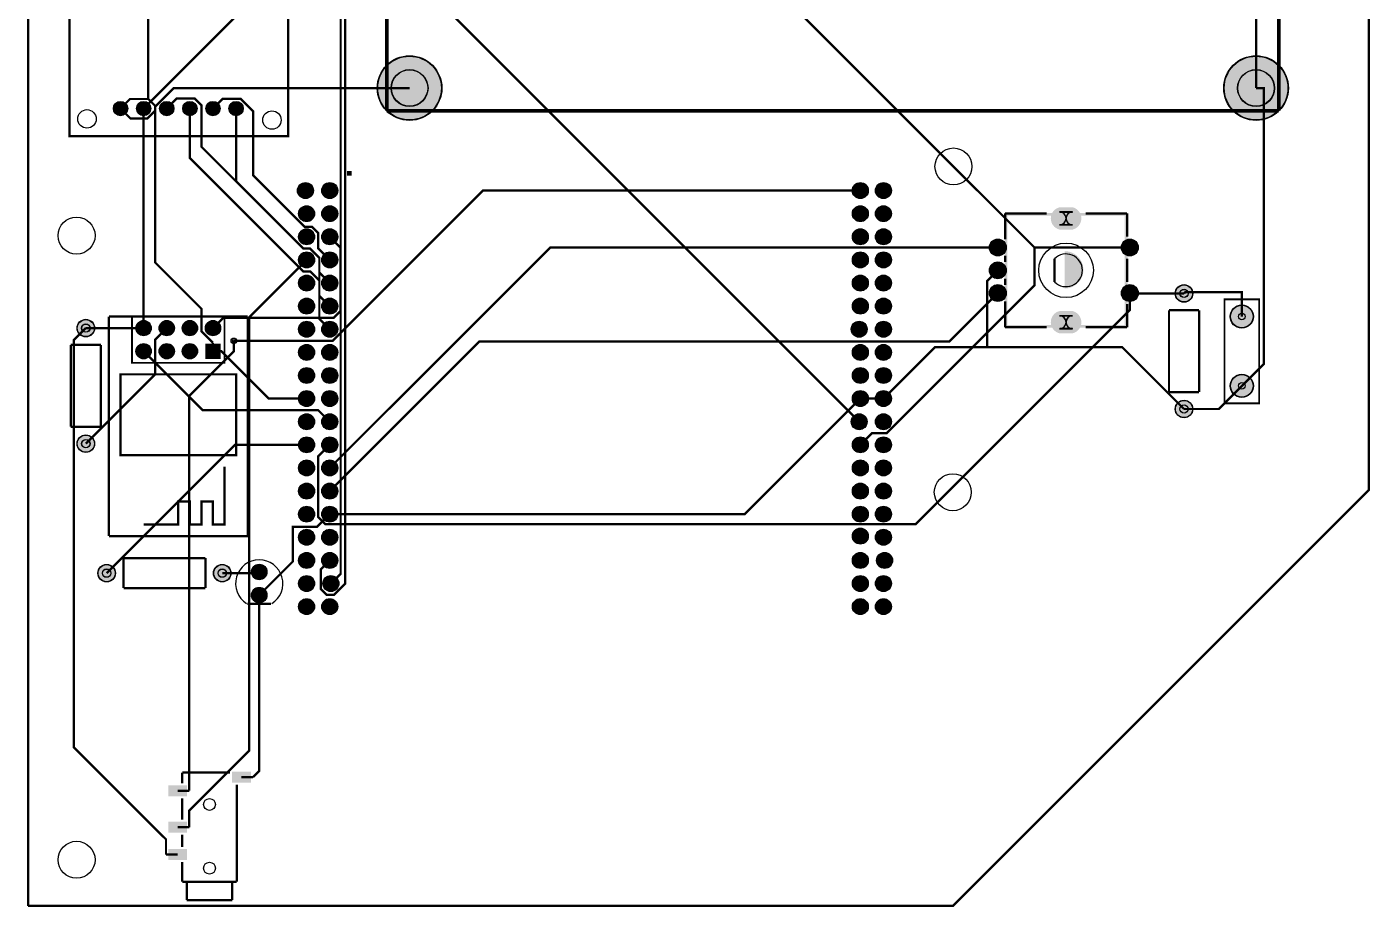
# Model space of a CAD drawing. Extents: x 395 to 6205, y -2905 to 3105.
# Drawn here: x 395 to 6205, y -2905 to 903 of the extents above; entities that cross this region are included whole.
import ezdxf

# ---------------------------------------------------------------- set-up
doc = ezdxf.new("R2010")
doc.units = 9
for name, color, linetype, true_color in [('BoardOutLine', 7, 'Continuous', 0xff00ff), ('BottomLayer', 7, 'Continuous', 0x0000ff), ('BottomSolderMaskLayer', 7, 'Continuous', 0xaa00ff), ('Document', 7, 'Continuous', 0xffffff), ('Hole', 7, 'Continuous', 0x222222), ('Multi-Layer', 7, 'Continuous', 0xc0c0c0), ('TopLayer', 7, 'Continuous', 0xff0000), ('TopPasteMaskLayer', 7, 'Continuous', 0x808080), ('TopSilkLayer', 7, 'Continuous', 0xffcc00), ('TopSolderMaskLayer', 7, 'Continuous', 0x800080)]:
    doc.layers.add(name, color=color, linetype=linetype, true_color=true_color)

msp = doc.modelspace()

# ---------------------------------------------------------------- hatches: boundary and pattern name
at = {"layer": 'BottomSolderMaskLayer'}
for points in [[(1910.4, 638.4, 1), (2190, 638.4, 1)], [(5571.8, 638.4, 1), (5851.4, 638.4, 1)], [(769, 550, 1), (831, 550, 1)], [(869, 550, 1), (931, 550, 1)], [(969, 550, 1), (1031, 550, 1)], [(1069, 550, 1), (1131, 550, 1)], [(1169, 550, 1), (1231, 550, 1)], [(1269, 550, 1), (1331, 550, 1)], [(1565.5, 195, 1), (1634.5, 195, 1)], [(1670.5, 195, 1), (1739.5, 195, 1)], [(3965.5, 195, 1), (4034.5, 195, 1)], [(4065.5, 195, 1), (4134.5, 195, 1)], [(1570.5, 95, 1), (1639.5, 95, 1)], [(1670.5, 95, 1), (1739.5, 95, 1)], [(3965.5, 95, 1), (4034.5, 95, 1)], [(4065.5, 95, 1), (4134.5, 95, 1)], [(4918, 122.7, -0.785398), (4918, 26.2), (4861.7, 26.2, -0.785398), (4861.7, 122.7)], [(1570.5, -5, 1), (1639.5, -5, 1)], [(1670.5, -5, 1), (1739.5, -5, 1)], [(3965.5, -5, 1), (4034.5, -5, 1)], [(4065.5, -5, 1), (4134.5, -5, 1)], [(4558.1, -51.6, 1), (4631, -51.6, 1)], [(5129, -51.6, 1), (5201.9, -51.6, 1)], [(1570.5, -105, 1), (1639.5, -105, 1)], [(1670.5, -105, 1), (1739.5, -105, 1)], [(3965.5, -105, 1), (4034.5, -105, 1)], [(4065.5, -105, 1), (4134.5, -105, 1)], [(4558.1, -150, 1), (4631, -150, 1)], [(1570.5, -205, 1), (1639.5, -205, 1)], [(1670.5, -205, 1), (1739.5, -205, 1)], [(3965.5, -205, 1), (4034.5, -205, 1)], [(4065.5, -205, 1), (4134.5, -205, 1)], [(4558.1, -248.4, 1), (4631, -248.4, 1)], [(5129, -248.4, 1), (5201.9, -248.4, 1)], [(5362, -250, 1), (5438, -250, 1)], [(1570.5, -305, 1), (1639.5, -305, 1)], [(1670.5, -305, 1), (1739.5, -305, 1)], [(3965.5, -305, 1), (4034.5, -305, 1)], [(4065.5, -305, 1), (4134.5, -305, 1)], [(4918, -326.2, -0.785398), (4918, -422.7), (4861.7, -422.7, -0.785398), (4861.7, -326.2)], [(5600, -350, 1), (5700, -350, 1)], [(612, -400, 1), (688, -400, 1)], [(867, -400, 1), (933, -400, 1)], [(967, -400, 1), (1033, -400, 1)], [(1067, -400, 1), (1133, -400, 1)], [(1167, -400, 1), (1233, -400, 1)], [(1570.5, -405, 1), (1639.5, -405, 1)], [(1670.5, -405, 1), (1739.5, -405, 1)], [(3960.5, -405, 1), (4029.5, -405, 1)], [(4065.5, -405, 1), (4134.5, -405, 1)], [(867, -500, 1), (933, -500, 1)], [(967, -500, 1), (1033, -500, 1)], [(1067, -500, 1), (1133, -500, 1)], [(1233, -533), (1167, -533), (1167, -467), (1233, -467)], [(1570.5, -505, 1), (1639.5, -505, 1)], [(1670.5, -505, 1), (1739.5, -505, 1)], [(3965.5, -505, 1), (4034.5, -505, 1)], [(4065.5, -505, 1), (4134.5, -505, 1)], [(1570.5, -605, 1), (1639.5, -605, 1)], [(1670.5, -605, 1), (1739.5, -605, 1)], [(3965.5, -605, 1), (4034.5, -605, 1)], [(4065.5, -605, 1), (4134.5, -605, 1)], [(5600, -650, 1), (5700, -650, 1)], [(1570.5, -705, 1), (1639.5, -705, 1)], [(1670.5, -705, 1), (1739.5, -705, 1)], [(3965.5, -705, 1), (4034.5, -705, 1)], [(4065.5, -705, 1), (4134.5, -705, 1)], [(5362, -750, 1), (5438, -750, 1)], [(1570.5, -805, 1), (1639.5, -805, 1)], [(1670.5, -805, 1), (1739.5, -805, 1)], [(3960.5, -805, 1), (4029.5, -805, 1)], [(4065.5, -805, 1), (4134.5, -805, 1)], [(612, -900, 1), (688, -900, 1)], [(1570.5, -905, 1), (1639.5, -905, 1)], [(1670.5, -905, 1), (1739.5, -905, 1)], [(3965.5, -905, 1), (4034.5, -905, 1)], [(4065.5, -905, 1), (4134.5, -905, 1)], [(1570.5, -1005, 1), (1639.5, -1005, 1)], [(1670.5, -1005, 1), (1739.5, -1005, 1)], [(3965.5, -1005, 1), (4034.5, -1005, 1)], [(4065.5, -1005, 1), (4134.5, -1005, 1)], [(1570.5, -1105, 1), (1639.5, -1105, 1)], [(1670.5, -1105, 1), (1739.5, -1105, 1)], [(3965.5, -1105, 1), (4034.5, -1105, 1)], [(4065.5, -1105, 1), (4134.5, -1105, 1)], [(1570.5, -1205, 1), (1639.5, -1205, 1)], [(1670.5, -1205, 1), (1739.5, -1205, 1)], [(3965.5, -1205, 1), (4034.5, -1205, 1)], [(4065.5, -1205, 1), (4134.5, -1205, 1)], [(1570.5, -1305, 1), (1639.5, -1305, 1)], [(1670.5, -1305, 1), (1739.5, -1305, 1)], [(3965.5, -1300, 1), (4034.5, -1300, 1)], [(4065.5, -1305, 1), (4134.5, -1305, 1)], [(1570.5, -1405, 1), (1639.5, -1405, 1)], [(1670.5, -1405, 1), (1739.5, -1405, 1)], [(3965.5, -1405, 1), (4034.5, -1405, 1)], [(4070.5, -1405, 1), (4139.5, -1405, 1)], [(702, -1460, 1), (778, -1460, 1)], [(1202, -1460, 1), (1278, -1460, 1)], [(1366.5, -1455, 1), (1433.5, -1455, 1)], [(1570.5, -1505, 1), (1639.5, -1505, 1)], [(1675.5, -1505, 1), (1744.5, -1505, 1)], [(3965.5, -1505, 1), (4034.5, -1505, 1)], [(4065.5, -1505, 1), (4134.5, -1505, 1)], [(1366.5, -1555, 1), (1433.5, -1555, 1)], [(1570.5, -1605, 1), (1639.5, -1605, 1)], [(1670.5, -1605, 1), (1739.5, -1605, 1)], [(3965.5, -1605, 1), (4034.5, -1605, 1)], [(4065.5, -1605, 1), (4134.5, -1605, 1)]]:
    msp.add_hatch(color=256, dxfattribs=at).paths.add_polyline_path(points)
at = {"layer": 'Document'}
for points in [[(5143.8, 98), (4624.1, 98), (4624.1, 86.2), (5143.8, 86.2)], [(4624.1, 86.2), (4624.1, -386.2), (4635.9, -386.2), (4635.9, 86.2)], [(5155.6, 98), (5155.6, -398), (5143.8, -398), (5143.8, 98)], [(4883.9, -67.3), (4886.5, -67.4), (4889.1, -67.5), (4891.6, -67.7), (4894.2, -68), (4896.7, -68.3), (4899.2, -68.8), (4901.7, -69.3), (4904.2, -69.9), (4906.7, -70.6), (4909.1, -71.4), (4911.5, -72.2), (4913.9, -73.1), (4916.3, -74.1), (4918.6, -75.2), (4920.9, -76.3), (4923.2, -77.5), (4925.4, -78.8), (4927.6, -80.1), (4929.7, -81.6), (4931.8, -83), (4933.8, -84.6), (4935.8, -86.2), (4937.8, -87.9), (4939.6, -89.6), (4941.5, -91.4), (4943.2, -93.3), (4944.9, -95.2), (4946.6, -97.1), (4948.2, -99.2), (4949.7, -101.2), (4951.1, -103.3), (4952.5, -105.5), (4953.8, -107.7), (4955.1, -109.9), (4956.3, -112.2), (4957.4, -114.5), (4958.4, -116.9), (4959.3, -119.2), (4960.2, -121.6), (4961, -124.1), (4961.7, -126.5), (4962.4, -129), (4962.9, -131.5), (4963.4, -134), (4963.8, -136.5), (4964.1, -139.1), (4964.4, -141.6), (4964.6, -144.2), (4964.6, -146.8), (4964.6, -149.3), (4964.6, -151.9), (4964.4, -154.4), (4964.1, -157), (4963.8, -159.5), (4963.4, -162), (4962.9, -164.6), (4962.4, -167.1), (4961.7, -169.5), (4961, -172), (4960.2, -174.4), (4959.3, -176.8), (4958.4, -179.2), (4957.4, -181.6), (4956.3, -183.9), (4955.1, -186.1), (4953.8, -188.4), (4952.5, -190.6), (4951.1, -192.7), (4949.7, -194.8), (4948.2, -196.9), (4946.6, -198.9), (4944.9, -200.9), (4943.2, -202.8), (4941.5, -204.6), (4939.6, -206.4), (4937.8, -208.2), (4935.8, -209.9), (4933.8, -211.5), (4931.8, -213), (4929.7, -214.5), (4927.6, -215.9), (4925.4, -217.3), (4923.2, -218.6), (4920.9, -219.8), (4918.6, -220.9), (4916.3, -222), (4913.9, -223), (4911.5, -223.9), (4909.1, -224.7), (4906.7, -225.5), (4904.2, -226.2), (4901.7, -226.8), (4899.2, -227.3), (4896.7, -227.7), (4894.2, -228.1), (4891.6, -228.4), (4889.1, -228.6), (4886.5, -228.7), (4883.9, -228.7)], [(5143.8, -398), (4624.1, -398), (4624.1, -386.2), (5143.8, -386.2)]]:
    msp.add_hatch(color=256, dxfattribs=at).paths.add_polyline_path(points)
at = {"layer": 'Multi-Layer'}
for points in [[(1912.4, 638.4, 1), (2188, 638.4, 1)], [(5573.8, 638.4, 1), (5849.4, 638.4, 1)], [(770, 550, 1), (830, 550, 1)], [(870, 550, 1), (930, 550, 1)], [(970, 550, 1), (1030, 550, 1)], [(1070, 550, 1), (1130, 550, 1)], [(1170, 550, 1), (1230, 550, 1)], [(1270, 550, 1), (1330, 550, 1)], [(1567.5, 195, 1), (1632.5, 195, 1)], [(1672.5, 195, 1), (1737.5, 195, 1)], [(3967.5, 195, 1), (4032.5, 195, 1)], [(4067.5, 195, 1), (4132.5, 195, 1)], [(1572.5, 95, 1), (1637.5, 95, 1)], [(1672.5, 95, 1), (1737.5, 95, 1)], [(3967.5, 95, 1), (4032.5, 95, 1)], [(4067.5, 95, 1), (4132.5, 95, 1)], [(4917.4, 121.7, -0.785398), (4917.4, 27.2), (4862.3, 27.2, -0.785398), (4862.3, 121.7)], [(1572.5, -5, 1), (1637.5, -5, 1)], [(1672.5, -5, 1), (1737.5, -5, 1)], [(3967.5, -5, 1), (4032.5, -5, 1)], [(4067.5, -5, 1), (4132.5, -5, 1)], [(4559.1, -51.6, 1), (4630, -51.6, 1)], [(5130, -51.6, 1), (5200.9, -51.6, 1)], [(1572.5, -105, 1), (1637.5, -105, 1)], [(1672.5, -105, 1), (1737.5, -105, 1)], [(3967.5, -105, 1), (4032.5, -105, 1)], [(4067.5, -105, 1), (4132.5, -105, 1)], [(4559.1, -150, 1), (4630, -150, 1)], [(1572.5, -205, 1), (1637.5, -205, 1)], [(1672.5, -205, 1), (1737.5, -205, 1)], [(3967.5, -205, 1), (4032.5, -205, 1)], [(4067.5, -205, 1), (4132.5, -205, 1)], [(4559.1, -248.4, 1), (4630, -248.4, 1)], [(5130, -248.4, 1), (5200.9, -248.4, 1)], [(5363, -250, 1), (5437, -250, 1)], [(1572.5, -305, 1), (1637.5, -305, 1)], [(1672.5, -305, 1), (1737.5, -305, 1)], [(3967.5, -305, 1), (4032.5, -305, 1)], [(4067.5, -305, 1), (4132.5, -305, 1)], [(4917.4, -327.2, -0.785398), (4917.4, -421.7), (4862.3, -421.7, -0.785398), (4862.3, -327.2)], [(5601, -350, 1), (5699, -350, 1)], [(613, -400, 1), (687, -400, 1)], [(869, -400, 1), (931, -400, 1)], [(969, -400, 1), (1031, -400, 1)], [(1069, -400, 1), (1131, -400, 1)], [(1169, -400, 1), (1231, -400, 1)], [(1572.5, -405, 1), (1637.5, -405, 1)], [(1672.5, -405, 1), (1737.5, -405, 1)], [(3962.5, -405, 1), (4027.5, -405, 1)], [(4067.5, -405, 1), (4132.5, -405, 1)], [(869, -500, 1), (931, -500, 1)], [(969, -500, 1), (1031, -500, 1)], [(1069, -500, 1), (1131, -500, 1)], [(1231, -531), (1169, -531), (1169, -469), (1231, -469)], [(1572.5, -505, 1), (1637.5, -505, 1)], [(1672.5, -505, 1), (1737.5, -505, 1)], [(3967.5, -505, 1), (4032.5, -505, 1)], [(4067.5, -505, 1), (4132.5, -505, 1)], [(1572.5, -605, 1), (1637.5, -605, 1)], [(1672.5, -605, 1), (1737.5, -605, 1)], [(3967.5, -605, 1), (4032.5, -605, 1)], [(4067.5, -605, 1), (4132.5, -605, 1)], [(5601, -650, 1), (5699, -650, 1)], [(1572.5, -705, 1), (1637.5, -705, 1)], [(1672.5, -705, 1), (1737.5, -705, 1)], [(3967.5, -705, 1), (4032.5, -705, 1)], [(4067.5, -705, 1), (4132.5, -705, 1)], [(5363, -750, 1), (5437, -750, 1)], [(1572.5, -805, 1), (1637.5, -805, 1)], [(1672.5, -805, 1), (1737.5, -805, 1)], [(3962.5, -805, 1), (4027.5, -805, 1)], [(4067.5, -805, 1), (4132.5, -805, 1)], [(613, -900, 1), (687, -900, 1)], [(1572.5, -905, 1), (1637.5, -905, 1)], [(1672.5, -905, 1), (1737.5, -905, 1)], [(3967.5, -905, 1), (4032.5, -905, 1)], [(4067.5, -905, 1), (4132.5, -905, 1)], [(1572.5, -1005, 1), (1637.5, -1005, 1)], [(1672.5, -1005, 1), (1737.5, -1005, 1)], [(3967.5, -1005, 1), (4032.5, -1005, 1)], [(4067.5, -1005, 1), (4132.5, -1005, 1)], [(1572.5, -1105, 1), (1637.5, -1105, 1)], [(1672.5, -1105, 1), (1737.5, -1105, 1)], [(3967.5, -1105, 1), (4032.5, -1105, 1)], [(4067.5, -1105, 1), (4132.5, -1105, 1)], [(1572.5, -1205, 1), (1637.5, -1205, 1)], [(1672.5, -1205, 1), (1737.5, -1205, 1)], [(3967.5, -1205, 1), (4032.5, -1205, 1)], [(4067.5, -1205, 1), (4132.5, -1205, 1)], [(1572.5, -1305, 1), (1637.5, -1305, 1)], [(1672.5, -1305, 1), (1737.5, -1305, 1)], [(3967.5, -1300, 1), (4032.5, -1300, 1)], [(4067.5, -1305, 1), (4132.5, -1305, 1)], [(1572.5, -1405, 1), (1637.5, -1405, 1)], [(1672.5, -1405, 1), (1737.5, -1405, 1)], [(3967.5, -1405, 1), (4032.5, -1405, 1)], [(4072.5, -1405, 1), (4137.5, -1405, 1)], [(703, -1460, 1), (777, -1460, 1)], [(1203, -1460, 1), (1277, -1460, 1)], [(1367.5, -1455, 1), (1432.5, -1455, 1)], [(1572.5, -1505, 1), (1637.5, -1505, 1)], [(1677.5, -1505, 1), (1742.5, -1505, 1)], [(3967.5, -1505, 1), (4032.5, -1505, 1)], [(4067.5, -1505, 1), (4132.5, -1505, 1)], [(1367.5, -1555, 1), (1432.5, -1555, 1)], [(1572.5, -1605, 1), (1637.5, -1605, 1)], [(1672.5, -1605, 1), (1737.5, -1605, 1)], [(3967.5, -1605, 1), (4032.5, -1605, 1)], [(4067.5, -1605, 1), (4132.5, -1605, 1)]]:
    msp.add_hatch(color=256, dxfattribs=at).paths.add_polyline_path(points)
at = {"layer": 'TopLayer'}
for points in [[(1283.4, -2366.3), (1283.4, -2319.1), (1362.2, -2319.1), (1362.2, -2366.3)], [(1007.8, -2425.4), (1007.8, -2378.1), (1086.6, -2378.1), (1086.6, -2425.4)], [(1007.8, -2582.8), (1007.8, -2535.6), (1086.6, -2535.6), (1086.6, -2582.8)], [(1007.8, -2700.9), (1007.8, -2653.7), (1086.6, -2653.7), (1086.6, -2700.9)]]:
    msp.add_hatch(color=256, dxfattribs=at).paths.add_polyline_path(points)
at = {"layer": 'TopPasteMaskLayer'}
for points in [[(1283.4, -2366.3), (1283.4, -2319.1), (1362.2, -2319.1), (1362.2, -2366.3)], [(1007.8, -2425.4), (1007.8, -2378.1), (1086.6, -2378.1), (1086.6, -2425.4)], [(1007.8, -2582.8), (1007.8, -2535.6), (1086.6, -2535.6), (1086.6, -2582.8)], [(1007.8, -2700.9), (1007.8, -2653.7), (1086.6, -2653.7), (1086.6, -2700.9)]]:
    msp.add_hatch(color=256, dxfattribs=at).paths.add_polyline_path(points)
at = {"layer": 'TopSolderMaskLayer'}
for points in [[(1910.4, 638.4, 1), (2190, 638.4, 1)], [(5571.8, 638.4, 1), (5851.4, 638.4, 1)], [(769, 550, 1), (831, 550, 1)], [(869, 550, 1), (931, 550, 1)], [(969, 550, 1), (1031, 550, 1)], [(1069, 550, 1), (1131, 550, 1)], [(1169, 550, 1), (1231, 550, 1)], [(1269, 550, 1), (1331, 550, 1)], [(1565.5, 195, 1), (1634.5, 195, 1)], [(1670.5, 195, 1), (1739.5, 195, 1)], [(3965.5, 195, 1), (4034.5, 195, 1)], [(4065.5, 195, 1), (4134.5, 195, 1)], [(1570.5, 95, 1), (1639.5, 95, 1)], [(1670.5, 95, 1), (1739.5, 95, 1)], [(3965.5, 95, 1), (4034.5, 95, 1)], [(4065.5, 95, 1), (4134.5, 95, 1)], [(4918, 122.7, -0.785398), (4918, 26.2), (4861.7, 26.2, -0.785398), (4861.7, 122.7)], [(1570.5, -5, 1), (1639.5, -5, 1)], [(1670.5, -5, 1), (1739.5, -5, 1)], [(3965.5, -5, 1), (4034.5, -5, 1)], [(4065.5, -5, 1), (4134.5, -5, 1)], [(4558.1, -51.6, 1), (4631, -51.6, 1)], [(5129, -51.6, 1), (5201.9, -51.6, 1)], [(1570.5, -105, 1), (1639.5, -105, 1)], [(1670.5, -105, 1), (1739.5, -105, 1)], [(3965.5, -105, 1), (4034.5, -105, 1)], [(4065.5, -105, 1), (4134.5, -105, 1)], [(4558.1, -150, 1), (4631, -150, 1)], [(1570.5, -205, 1), (1639.5, -205, 1)], [(1670.5, -205, 1), (1739.5, -205, 1)], [(3965.5, -205, 1), (4034.5, -205, 1)], [(4065.5, -205, 1), (4134.5, -205, 1)], [(4558.1, -248.4, 1), (4631, -248.4, 1)], [(5129, -248.4, 1), (5201.9, -248.4, 1)], [(5362, -250, 1), (5438, -250, 1)], [(1570.5, -305, 1), (1639.5, -305, 1)], [(1670.5, -305, 1), (1739.5, -305, 1)], [(3965.5, -305, 1), (4034.5, -305, 1)], [(4065.5, -305, 1), (4134.5, -305, 1)], [(4918, -326.2, -0.785398), (4918, -422.7), (4861.7, -422.7, -0.785398), (4861.7, -326.2)], [(5600, -350, 1), (5700, -350, 1)], [(612, -400, 1), (688, -400, 1)], [(867, -400, 1), (933, -400, 1)], [(967, -400, 1), (1033, -400, 1)], [(1067, -400, 1), (1133, -400, 1)], [(1167, -400, 1), (1233, -400, 1)], [(1570.5, -405, 1), (1639.5, -405, 1)], [(1670.5, -405, 1), (1739.5, -405, 1)], [(3960.5, -405, 1), (4029.5, -405, 1)], [(4065.5, -405, 1), (4134.5, -405, 1)], [(867, -500, 1), (933, -500, 1)], [(967, -500, 1), (1033, -500, 1)], [(1067, -500, 1), (1133, -500, 1)], [(1233, -533), (1167, -533), (1167, -467), (1233, -467)], [(1570.5, -505, 1), (1639.5, -505, 1)], [(1670.5, -505, 1), (1739.5, -505, 1)], [(3965.5, -505, 1), (4034.5, -505, 1)], [(4065.5, -505, 1), (4134.5, -505, 1)], [(1570.5, -605, 1), (1639.5, -605, 1)], [(1670.5, -605, 1), (1739.5, -605, 1)], [(3965.5, -605, 1), (4034.5, -605, 1)], [(4065.5, -605, 1), (4134.5, -605, 1)], [(5600, -650, 1), (5700, -650, 1)], [(1570.5, -705, 1), (1639.5, -705, 1)], [(1670.5, -705, 1), (1739.5, -705, 1)], [(3965.5, -705, 1), (4034.5, -705, 1)], [(4065.5, -705, 1), (4134.5, -705, 1)], [(5362, -750, 1), (5438, -750, 1)], [(1570.5, -805, 1), (1639.5, -805, 1)], [(1670.5, -805, 1), (1739.5, -805, 1)], [(3960.5, -805, 1), (4029.5, -805, 1)], [(4065.5, -805, 1), (4134.5, -805, 1)], [(612, -900, 1), (688, -900, 1)], [(1570.5, -905, 1), (1639.5, -905, 1)], [(1670.5, -905, 1), (1739.5, -905, 1)], [(3965.5, -905, 1), (4034.5, -905, 1)], [(4065.5, -905, 1), (4134.5, -905, 1)], [(1570.5, -1005, 1), (1639.5, -1005, 1)], [(1670.5, -1005, 1), (1739.5, -1005, 1)], [(3965.5, -1005, 1), (4034.5, -1005, 1)], [(4065.5, -1005, 1), (4134.5, -1005, 1)], [(1570.5, -1105, 1), (1639.5, -1105, 1)], [(1670.5, -1105, 1), (1739.5, -1105, 1)], [(3965.5, -1105, 1), (4034.5, -1105, 1)], [(4065.5, -1105, 1), (4134.5, -1105, 1)], [(1570.5, -1205, 1), (1639.5, -1205, 1)], [(1670.5, -1205, 1), (1739.5, -1205, 1)], [(3965.5, -1205, 1), (4034.5, -1205, 1)], [(4065.5, -1205, 1), (4134.5, -1205, 1)], [(1570.5, -1305, 1), (1639.5, -1305, 1)], [(1670.5, -1305, 1), (1739.5, -1305, 1)], [(3965.5, -1300, 1), (4034.5, -1300, 1)], [(4065.5, -1305, 1), (4134.5, -1305, 1)], [(1570.5, -1405, 1), (1639.5, -1405, 1)], [(1670.5, -1405, 1), (1739.5, -1405, 1)], [(3965.5, -1405, 1), (4034.5, -1405, 1)], [(4070.5, -1405, 1), (4139.5, -1405, 1)], [(702, -1460, 1), (778, -1460, 1)], [(1202, -1460, 1), (1278, -1460, 1)], [(1366.5, -1455, 1), (1433.5, -1455, 1)], [(1570.5, -1505, 1), (1639.5, -1505, 1)], [(1675.5, -1505, 1), (1744.5, -1505, 1)], [(3965.5, -1505, 1), (4034.5, -1505, 1)], [(4065.5, -1505, 1), (4134.5, -1505, 1)], [(1366.5, -1555, 1), (1433.5, -1555, 1)], [(1570.5, -1605, 1), (1639.5, -1605, 1)], [(1670.5, -1605, 1), (1739.5, -1605, 1)], [(3965.5, -1605, 1), (4034.5, -1605, 1)], [(4065.5, -1605, 1), (4134.5, -1605, 1)], [(1281.8, -2366.9), (1281.8, -2318.5), (1363.8, -2318.5), (1363.8, -2366.9)], [(1006.2, -2425.9), (1006.2, -2377.5), (1088.2, -2377.5), (1088.2, -2425.9)], [(1006.2, -2583.4), (1006.2, -2535), (1088.2, -2535), (1088.2, -2583.4)], [(1006.2, -2701.5), (1006.2, -2653.1), (1088.2, -2653.1), (1088.2, -2701.5)], [(1010, -2655), (1085, -2655), (1085, -2700), (1010, -2700), (1010, -2655)]]:
    msp.add_hatch(color=256, dxfattribs=at).paths.add_polyline_path(points)

# ---------------------------------------------------------------- linework, layer by layer
at = {"layer": 'BoardOutLine', "const_width": 10}
for points in [[(700, 3095), (6200, 3100), (6200, -800)], [(400, 2800), (400, -2900)], [(6200, -800), (6200, -1100), (4400, -2900), (400, -2900)]]:
    msp.add_lwpolyline(points, dxfattribs=at)
at = {"layer": 'BottomLayer', "const_width": 10}
for points in [[(1760, 1115), (1465, 1115), (900, 550)], [(4753.5, -51.6), (3586.9, 1115), (1855, 1115)], [(800, 550), (842.8, 507.2), (916.2, 507.2), (950, 541), (950, 558.3), (1030.1, 638.4), (2050.2, 638.4)], [(1000, 550), (1043.6, 593.6), (1120.5, 593.6), (1150, 564.1), (1150, 384.6), (1589.6, -55), (1618.3, -55), (1660, -96.7), (1660, -160), (1705, -205)], [(1100, 550), (1100, 335.6), (1590.6, -155), (1621.2, -155), (1660, -193.8), (1660, -260), (1705, -305)], [(4000, 195), (2367.8, 195), (1717.8, -455), (1290, -455)], [(1705, -5), (1751, -51.1), (1751, -326.1), (1722.2, -355), (1245, -355), (1200, -400)], [(4594.6, -51.6), (2658.4, -51.6), (1705, -1005)], [(4753.5, -51.6), (4753.5, -214.4), (4112.9, -855), (4050, -855), (4000, -905)], [(5165.4, -51.6), (4753.5, -51.6)], [(5165, -250), (5165, -322.1), (4238.5, -1248.6), (1686.8, -1248.6), (1655, -1216.7), (1655, -955), (1705, -905)], [(4594.6, -248.4), (4385.5, -457.5), (2352.5, -457.5), (1705, -1105)], [(5165.4, -248.4), (5167, -250), (5400, -250)], [(5650, -350), (5650, -245), (5405, -245), (5400, -250)], [(900, -500), (1155, -755), (1655, -755), (1705, -805)], [(1200, -500), (1236, -500), (1241, -505)], [(1241, -505), (1441, -705), (1605, -705)], [(5400, -750), (5550, -750), (5650, -650)], [(1705, -1205), (3500, -1205), (4000, -705)], [(740, -1460), (1295, -905), (1605, -905)], [(1240, -1460), (1395, -1460), (1400, -1455)]]:
    msp.add_lwpolyline(points, dxfattribs=at)
at = {"layer": 'BottomSolderMaskLayer'}
for points in [[(4918, 102.6), (4861.7, 102.6)], [(4918, 46.3), (4861.7, 46.3)], [(4918, -346.3), (4861.7, -346.3)], [(4918, -402.6), (4861.7, -402.6)]]:
    msp.add_lwpolyline(points, close=True, dxfattribs=at)
for centre, radius in [((2050.2, 638.4), 139.8), ((5711.6, 638.4), 139.8), ((2050.2, 638.4), 79.9), ((5711.6, 638.4), 79.9), ((800, 550), 31), ((900, 550), 31), ((1000, 550), 31), ((1100, 550), 31), ((1200, 550), 31), ((1300, 550), 31), ((800, 550), 18.6), ((900, 550), 18.6), ((1000, 550), 18.6), ((1100, 550), 18.6), ((1200, 550), 18.6), ((1300, 550), 18.6), ((1600, 195), 34.5), ((1600, 195), 18.8), ((1705, 195), 34.5), ((1705, 195), 18.8), ((4000, 195), 34.5), ((4000, 195), 18.8), ((4100, 195), 34.5), ((4100, 195), 18.8), ((1605, 95), 34.5), ((1705, 95), 34.5), ((4000, 95), 34.5), ((4100, 95), 34.5), ((1605, 95), 18.8), ((1705, 95), 18.8), ((4000, 95), 18.8), ((4100, 95), 18.8), ((1605, -5), 34.5), ((1605, -5), 18.8), ((1705, -5), 34.5), ((1705, -5), 18.8), ((4000, -5), 34.5), ((4000, -5), 18.8), ((4100, -5), 34.5), ((4100, -5), 18.8), ((4594.6, -51.6), 36.4), ((4594.6, -51.6), 24.3), ((5165.4, -51.6), 36.4), ((5165.4, -51.6), 24.3), ((1605, -105), 34.5), ((1605, -105), 18.8), ((1705, -105), 34.5), ((1705, -105), 18.8), ((4000, -105), 34.5), ((4000, -105), 18.8), ((4100, -105), 34.5), ((4100, -105), 18.8), ((4594.6, -150), 36.4), ((1605, -205), 34.5), ((1705, -205), 34.5), ((4000, -205), 34.5), ((4100, -205), 34.5), ((4594.6, -150), 24.3), ((1605, -205), 18.8), ((1705, -205), 18.8), ((4000, -205), 18.8), ((4100, -205), 18.8), ((4594.6, -248.4), 36.4), ((4594.6, -248.4), 24.3), ((5165.4, -248.4), 36.4), ((5165.4, -248.4), 24.3), ((5400, -250), 38), ((5400, -250), 18.2), ((1605, -305), 34.5), ((1605, -305), 18.8), ((1705, -305), 34.5), ((1705, -305), 18.8), ((4000, -305), 34.5), ((4000, -305), 18.8), ((4100, -305), 34.5), ((4100, -305), 18.8), ((5650, -350), 50), ((5650, -350), 14.3), ((650, -400), 38), ((650, -400), 18.2), ((900, -400), 33), ((900, -400), 18.6), ((1000, -400), 33), ((1000, -400), 18.6), ((1100, -400), 33), ((1100, -400), 18.6), ((1200, -400), 33), ((1200, -400), 18.6), ((1605, -405), 34.5), ((1605, -405), 18.8), ((1705, -405), 34.5), ((1705, -405), 18.8), ((3995, -405), 34.5), ((3995, -405), 18.8), ((4100, -405), 34.5), ((4100, -405), 18.8), ((900, -500), 33), ((900, -500), 18.6), ((1000, -500), 33), ((1000, -500), 18.6), ((1100, -500), 33), ((1100, -500), 18.6), ((1200, -500), 18.6), ((1605, -505), 34.5), ((1605, -505), 18.8), ((1705, -505), 34.5), ((1705, -505), 18.8), ((4000, -505), 34.5), ((4000, -505), 18.8), ((4100, -505), 34.5), ((4100, -505), 18.8), ((1605, -605), 34.5), ((1705, -605), 34.5), ((4000, -605), 34.5), ((4100, -605), 34.5), ((1605, -605), 18.8), ((1705, -605), 18.8), ((4000, -605), 18.8), ((4100, -605), 18.8), ((5650, -650), 50), ((5650, -650), 14.3), ((1605, -705), 34.5), ((1605, -705), 18.8), ((1705, -705), 34.5), ((1705, -705), 18.8), ((4000, -705), 34.5), ((4000, -705), 18.8), ((4100, -705), 34.5), ((4100, -705), 18.8), ((5400, -750), 38), ((5400, -750), 18.2), ((1605, -805), 34.5), ((1605, -805), 18.8), ((1705, -805), 34.5), ((1705, -805), 18.8), ((3995, -805), 34.5), ((3995, -805), 18.8), ((4100, -805), 34.5), ((4100, -805), 18.8), ((650, -900), 38), ((1605, -905), 34.5), ((1705, -905), 34.5), ((4000, -905), 34.5), ((4100, -905), 34.5), ((650, -900), 18.2), ((1605, -905), 18.8), ((1705, -905), 18.8), ((4000, -905), 18.8), ((4100, -905), 18.8), ((1605, -1005), 34.5), ((1605, -1005), 18.8), ((1705, -1005), 34.5), ((1705, -1005), 18.8), ((4000, -1005), 34.5), ((4000, -1005), 18.8), ((4100, -1005), 34.5), ((4100, -1005), 18.8), ((1605, -1105), 34.5), ((1605, -1105), 18.8), ((1705, -1105), 34.5), ((1705, -1105), 18.8), ((4000, -1105), 34.5), ((4000, -1105), 18.8), ((4100, -1105), 34.5), ((4100, -1105), 18.8), ((1605, -1205), 34.5), ((1605, -1205), 18.8), ((1705, -1205), 34.5), ((1705, -1205), 18.8), ((4000, -1205), 34.5), ((4000, -1205), 18.8), ((4100, -1205), 34.5), ((4100, -1205), 18.8), ((1605, -1305), 34.5), ((1705, -1305), 34.5), ((4000, -1300), 34.5), ((4100, -1305), 34.5), ((1605, -1305), 18.8), ((1705, -1305), 18.8), ((4000, -1300), 18.8), ((4100, -1305), 18.8), ((1605, -1405), 34.5), ((1605, -1405), 18.8), ((1705, -1405), 34.5), ((1705, -1405), 18.8), ((4000, -1405), 34.5), ((4000, -1405), 18.8), ((4105, -1405), 34.5), ((4105, -1405), 18.8), ((740, -1460), 38), ((740, -1460), 18.2), ((1240, -1460), 38), ((1240, -1460), 18.2), ((1400, -1455), 33.5), ((1400, -1455), 19.6), ((1605, -1505), 34.5), ((1605, -1505), 18.8), ((1710, -1505), 34.5), ((1710, -1505), 18.8), ((4000, -1505), 34.5), ((4000, -1505), 18.8), ((4100, -1505), 34.5), ((4100, -1505), 18.8), ((1400, -1555), 33.5), ((1400, -1555), 19.6), ((1605, -1605), 34.5), ((1605, -1605), 18.8), ((1705, -1605), 34.5), ((1705, -1605), 18.8), ((4000, -1605), 34.5), ((4000, -1605), 18.8), ((4100, -1605), 34.5), ((4100, -1605), 18.8)]:
    msp.add_circle(centre, radius, dxfattribs=at)
for centre, start, end in [((4861.7, 74.4), 270, 450), ((4918, 74.4), 450, 270), ((4861.7, -374.4), 270, 450), ((4918, -374.4), 450, 270)]:
    msp.add_arc(centre, 28.1, start, end, dxfattribs=at)
at = {"layer": 'Hole'}
msp.add_circle((1290, -455), 6, dxfattribs=at)
at = {"layer": 'Multi-Layer'}
for points in [[(4917.4, 102), (4862.3, 102)], [(4917.4, 46.9), (4862.3, 46.9)], [(4917.4, -346.9), (4862.3, -346.9)], [(4917.4, -402), (4862.3, -402)]]:
    msp.add_lwpolyline(points, close=True, dxfattribs=at)
for centre, radius in [((2050.2, 638.4), 137.8), ((5711.6, 638.4), 137.8), ((2050.2, 638.4), 78.7), ((5711.6, 638.4), 78.7), ((655, 505), 40), ((800, 550), 30), ((800, 550), 18), ((900, 550), 30), ((900, 550), 18), ((1000, 550), 30), ((1000, 550), 18), ((1100, 550), 30), ((1100, 550), 18), ((1200, 550), 30), ((1200, 550), 18), ((1300, 550), 30), ((1300, 550), 18), ((1455, 500), 40), ((4402.8, 299.2), 80), ((1600, 195), 32.5), ((1600, 195), 17.7), ((1705, 195), 32.5), ((1705, 195), 17.7), ((4000, 195), 32.5), ((4000, 195), 17.7), ((4100, 195), 32.5), ((4100, 195), 17.7), ((1605, 95), 32.5), ((1705, 95), 32.5), ((4000, 95), 32.5), ((4100, 95), 32.5), ((610, 0), 80), ((1605, 95), 17.7), ((1705, 95), 17.7), ((4000, 95), 17.7), ((4100, 95), 17.7), ((1605, -5), 32.5), ((1605, -5), 17.7), ((1705, -5), 32.5), ((1705, -5), 17.7), ((4000, -5), 32.5), ((4000, -5), 17.7), ((4100, -5), 32.5), ((4100, -5), 17.7), ((4594.6, -51.6), 35.4), ((4594.6, -51.6), 23.6), ((5165.4, -51.6), 35.4), ((5165.4, -51.6), 23.6), ((1605, -105), 32.5), ((1605, -105), 17.7), ((1705, -105), 32.5), ((1705, -105), 17.7), ((4000, -105), 32.5), ((4000, -105), 17.7), ((4100, -105), 32.5), ((4100, -105), 17.7), ((4594.6, -150), 35.4), ((1605, -205), 32.5), ((1705, -205), 32.5), ((4000, -205), 32.5), ((4100, -205), 32.5), ((4594.6, -150), 23.6), ((1605, -205), 17.7), ((1705, -205), 17.7), ((4000, -205), 17.7), ((4100, -205), 17.7), ((4594.6, -248.4), 35.4), ((4594.6, -248.4), 23.6), ((5165.4, -248.4), 35.4), ((5165.4, -248.4), 23.6), ((5400, -250), 37), ((5400, -250), 17.7), ((1605, -305), 32.5), ((1605, -305), 17.7), ((1705, -305), 32.5), ((1705, -305), 17.7), ((4000, -305), 32.5), ((4000, -305), 17.7), ((4100, -305), 32.5), ((4100, -305), 17.7), ((5650, -350), 49), ((5650, -350), 14), ((650, -400), 37), ((650, -400), 17.7), ((900, -400), 31), ((900, -400), 17.5), ((1000, -400), 31), ((1000, -400), 17.5), ((1100, -400), 31), ((1100, -400), 17.5), ((1200, -400), 31), ((1200, -400), 17.5), ((1605, -405), 32.5), ((1605, -405), 17.7), ((1705, -405), 32.5), ((1705, -405), 17.7), ((3995, -405), 32.5), ((3995, -405), 17.7), ((4100, -405), 32.5), ((4100, -405), 17.7), ((1290, -455), 12), ((900, -500), 31), ((900, -500), 17.5), ((1000, -500), 31), ((1000, -500), 17.5), ((1100, -500), 31), ((1100, -500), 17.5), ((1200, -500), 17.5), ((1605, -505), 32.5), ((1605, -505), 17.7), ((1705, -505), 32.5), ((1705, -505), 17.7), ((4000, -505), 32.5), ((4000, -505), 17.7), ((4100, -505), 32.5), ((4100, -505), 17.7), ((1605, -605), 32.5), ((1705, -605), 32.5), ((4000, -605), 32.5), ((4100, -605), 32.5), ((1605, -605), 17.7), ((1705, -605), 17.7), ((4000, -605), 17.7), ((4100, -605), 17.7), ((5650, -650), 49), ((5650, -650), 14), ((1605, -705), 32.5), ((1605, -705), 17.7), ((1705, -705), 32.5), ((1705, -705), 17.7), ((4000, -705), 32.5), ((4000, -705), 17.7), ((4100, -705), 32.5), ((4100, -705), 17.7), ((5400, -750), 37), ((5400, -750), 17.7), ((1605, -805), 32.5), ((1605, -805), 17.7), ((1705, -805), 32.5), ((1705, -805), 17.7), ((3995, -805), 32.5), ((3995, -805), 17.7), ((4100, -805), 32.5), ((4100, -805), 17.7), ((650, -900), 37), ((650, -900), 17.7), ((1605, -905), 32.5), ((1605, -905), 17.7), ((1705, -905), 32.5), ((1705, -905), 17.7), ((4000, -905), 32.5), ((4000, -905), 17.7), ((4100, -905), 32.5), ((4100, -905), 17.7), ((1605, -1005), 32.5), ((1605, -1005), 17.7), ((1705, -1005), 32.5), ((1705, -1005), 17.7), ((4000, -1005), 32.5), ((4000, -1005), 17.7), ((4100, -1005), 32.5), ((4100, -1005), 17.7), ((4400, -1110), 80), ((1605, -1105), 32.5), ((1605, -1105), 17.7), ((1705, -1105), 32.5), ((1705, -1105), 17.7), ((4000, -1105), 32.5), ((4000, -1105), 17.7), ((4100, -1105), 32.5), ((4100, -1105), 17.7), ((1605, -1205), 32.5), ((1605, -1205), 17.7), ((1705, -1205), 32.5), ((1705, -1205), 17.7), ((4000, -1205), 32.5), ((4000, -1205), 17.7), ((4100, -1205), 32.5), ((4100, -1205), 17.7), ((1605, -1305), 32.5), ((1705, -1305), 32.5), ((4000, -1300), 32.5), ((4100, -1305), 32.5), ((1605, -1305), 17.7), ((1705, -1305), 17.7), ((4000, -1300), 17.7), ((4100, -1305), 17.7), ((1605, -1405), 32.5), ((1605, -1405), 17.7), ((1705, -1405), 32.5), ((1705, -1405), 17.7), ((4000, -1405), 32.5), ((4000, -1405), 17.7), ((4105, -1405), 32.5), ((4105, -1405), 17.7), ((740, -1460), 37), ((740, -1460), 17.7), ((1240, -1460), 37), ((1240, -1460), 17.7), ((1400, -1455), 32.5), ((1400, -1455), 19), ((1605, -1505), 32.5), ((1605, -1505), 17.7), ((1710, -1505), 32.5), ((1710, -1505), 17.7), ((4000, -1505), 32.5), ((4000, -1505), 17.7), ((4100, -1505), 32.5), ((4100, -1505), 17.7), ((1400, -1555), 32.5), ((1400, -1555), 19), ((1605, -1605), 32.5), ((1605, -1605), 17.7), ((1705, -1605), 32.5), ((1705, -1605), 17.7), ((4000, -1605), 32.5), ((4000, -1605), 17.7), ((4100, -1605), 32.5), ((4100, -1605), 17.7), ((1185, -2460.8), 25.6), ((610, -2700), 80), ((1185, -2736.4), 25.6)]:
    msp.add_circle(centre, radius, dxfattribs=at)
for centre, start, end in [((4862.3, 74.4), 270, 450), ((4917.4, 74.4), 450, 270), ((4862.3, -374.4), 270, 450), ((4917.4, -374.4), 450, 270)]:
    msp.add_arc(centre, 27.6, start, end, dxfattribs=at)
at = {"layer": 'TopLayer', "const_width": 10}
for points in [[(5711.6, 2803.8), (5711.6, 638.4)], [(3995, -805), (2098.9, 1091.1), (2098.9, 2045.9), (1544.8, 2600)], [(1070, 2410), (920.3, 2260.3), (920.3, 591.1)], [(1655, 1625), (1752.3, 1527.7), (1752.3, -1462.7), (1710, -1505)], [(1855, 1615), (1772.4, 1532.4), (1772.4, -1504.7), (1723.3, -1553.8), (1691.6, -1553.8), (1666, -1528.2), (1666, -1444), (1705, -1405)], [(5711.6, 638.4), (5745, 638.4), (5745, -555), (5650, -650)], [(800, 550), (841.1, 591.1), (920.3, 591.1)], [(920.3, 591.1), (950, 561.4), (950, -116.2), (1150, -316.2), (1150, -414), (1200, -464)], [(1200, 550), (1241.2, 591.2), (1320, 591.2), (1373.9, 537.3), (1373.9, 261.2), (1596.5, 38.6), (1627.7, 38.6), (1655, 11.2), (1655, -55), (1705, -105)], [(900, 550), (900, -400)], [(1705, -405), (1660, -360), (1660, -95.3), (1619.7, -55), (1591, -55), (1300, 235.9), (1300, 550)], [(1097.6, -2559.2), (1097.6, -2487.2), (1356.4, -2228.3), (1356.4, -353.6), (1605, -105)], [(4548.1, -482.8), (4548.1, -196.5), (4594.6, -150)], [(650, -400), (598.7, -451.3), (598.7, -2213.7), (996.8, -2611.8), (996.8, -2677.3)], [(1000, -400), (950, -450), (950, -600), (650, -900)], [(900, -400), (650, -400)], [(900, -400), (900, -405)], [(1097.6, -2401.7), (1097.6, -693.1), (1290, -500.7), (1290, -455)], [(1200, -500), (1200, -464)], [(4100, -705), (4322.2, -482.8), (4548.1, -482.8)], [(4548.1, -482.8), (5132.8, -482.8), (5400, -750)], [(4000, -705), (4100, -705)], [(1400, -1555), (1545, -1410), (1545, -1260), (1650, -1260), (1705, -1205)], [(1400, -1555), (1400, -2315.8), (1373.2, -2342.7)], [(1322.8, -2342.7), (1373.2, -2342.7)], [(1047.2, -2401.7), (1097.6, -2401.7)], [(1047.2, -2559.2), (1097.6, -2559.2)], [(1047.2, -2677.3), (996.8, -2677.3)]]:
    msp.add_lwpolyline(points, dxfattribs=at)
at = {"layer": 'TopSilkLayer'}
for points, const_width in [([(1951.7, 540), (1951.7, 2902.2)], 15), ([(5810, 2902.2), (5810, 540)], 15), ([(5810, 540), (1951.7, 540)], 15), ([(4626.1, 96.1), (4805.2, 96.1)], 10), ([(4626.1, 96.1), (4626.1, -16.1)], 10), ([(4974.5, 96.1), (5153.6, 96.1)], 10), ([(5153.6, 96.1), (5153.6, -4.3)], 10), ([(4626.1, -87), (4626.1, -114.6)], 10), ([(4839.8, -200), (4839.8, -100)], 10), ([(5153.6, -99.8), (5153.6, -200.2)], 10), ([(4626.1, -186.2), (4626.1, -213.8)], 10), ([(4626.1, -283.9), (4626.1, -396.1)], 10), ([(750, -350), (750, -1300)], 10), ([(750, -1300), (1350, -1300), (1350, -350)], 10), ([(1350, -350), (750, -350)], 10), ([(5153.6, -295.7), (5153.6, -396.1)], 10), ([(5335, -323), (5465, -323)], 10), ([(5335, -677), (5335, -323)], 10), ([(5465, -323), (5465, -677)], 10), ([(4626.1, -396.1), (4805.2, -396.1)], 10), ([(4974.5, -396.1), (5153.6, -396.1)], 10), ([(585, -473), (715, -473)], 10), ([(585, -827), (585, -473)], 10), ([(715, -473), (715, -827)], 10), ([(5465, -677), (5335, -677)], 10), ([(715, -827), (585, -827)], 10), ([(1250, -1000), (1250, -1250), (1200, -1250), (1200, -1150), (1150, -1150), (1150, -1250), (1100, -1250), (1100, -1150), (1050, -1150), (1050, -1250), (900, -1250)], 10), ([(813, -1525), (813, -1395)], 10), ([(813, -1395), (1167, -1395)], 10), ([(1167, -1395), (1167, -1525)], 10), ([(1167, -1525), (813, -1525)], 10), ([(1348.8, -1592.8), (1451.2, -1592.8)], 10), ([(1066.9, -2323), (1274.3, -2323)], 10), ([(1066.9, -2369), (1066.9, -2323)], 10), ([(1303.1, -2795.4), (1303.1, -2375.4)], 10), ([(1066.9, -2526.5), (1066.9, -2434.5)], 10), ([(1066.9, -2644.6), (1066.9, -2591.9)], 10), ([(1066.9, -2795.4), (1066.9, -2710)], 10), ([(1066.9, -2795.4), (1303.1, -2795.4)], 10), ([(1086.6, -2874.2), (1086.6, -2795.4)], 10), ([(1283.4, -2874.2), (1283.4, -2795.4)], 10), ([(1086.6, -2874.2), (1283.4, -2874.2)], 10)]:
    msp.add_lwpolyline(points, dxfattribs=dict(at, const_width=const_width))
for points, const_width in [([(580, 430), (580, 2103.2), (1524.9, 2103.2), (1524.9, 430), (580, 430)], 10), ([(1795, 265), (1785, 265), (1785, 275), (1795, 275), (1795, 265)], 10), ([(5725.2, -725.2), (5575.2, -725.2), (5575.2, -275.2), (5725.2, -275.2), (5725.2, -725.2)], 7.9), ([(850, -350), (850, -450), (850, -550), (1250, -550), (1250, -350), (850, -350)], 8), ([(1300, -950), (800, -950), (800, -600), (1300, -600), (1300, -950)], 10)]:
    msp.add_lwpolyline(points, close=True, dxfattribs=dict(at, const_width=const_width))
msp.add_circle((4889.8, -150), 118.1, dxfattribs=at)
for centre, radius, start, end in [((4889.8, -150), 70.7, 224.99974, 135.00026), ((1400, -1505), 102.4, 302.10322, 237.89678)]:
    msp.add_arc(centre, radius, start, end, dxfattribs=at)
at = {"layer": 'TopSolderMaskLayer'}
for points in [[(4918, 102.6), (4861.7, 102.6)], [(4918, 46.3), (4861.7, 46.3)], [(4918, -346.3), (4861.7, -346.3)], [(4918, -402.6), (4861.7, -402.6)]]:
    msp.add_lwpolyline(points, close=True, dxfattribs=at)
for centre, radius in [((2050.2, 638.4), 139.8), ((5711.6, 638.4), 139.8), ((2050.2, 638.4), 79.9), ((5711.6, 638.4), 79.9), ((800, 550), 31), ((900, 550), 31), ((1000, 550), 31), ((1100, 550), 31), ((1200, 550), 31), ((1300, 550), 31), ((800, 550), 18.6), ((900, 550), 18.6), ((1000, 550), 18.6), ((1100, 550), 18.6), ((1200, 550), 18.6), ((1300, 550), 18.6), ((1600, 195), 34.5), ((1600, 195), 18.8), ((1705, 195), 34.5), ((1705, 195), 18.8), ((4000, 195), 34.5), ((4000, 195), 18.8), ((4100, 195), 34.5), ((4100, 195), 18.8), ((1605, 95), 34.5), ((1705, 95), 34.5), ((4000, 95), 34.5), ((4100, 95), 34.5), ((1605, 95), 18.8), ((1705, 95), 18.8), ((4000, 95), 18.8), ((4100, 95), 18.8), ((1605, -5), 34.5), ((1605, -5), 18.8), ((1705, -5), 34.5), ((1705, -5), 18.8), ((4000, -5), 34.5), ((4000, -5), 18.8), ((4100, -5), 34.5), ((4100, -5), 18.8), ((4594.6, -51.6), 36.4), ((4594.6, -51.6), 24.3), ((5165.4, -51.6), 36.4), ((5165.4, -51.6), 24.3), ((1605, -105), 34.5), ((1605, -105), 18.8), ((1705, -105), 34.5), ((1705, -105), 18.8), ((4000, -105), 34.5), ((4000, -105), 18.8), ((4100, -105), 34.5), ((4100, -105), 18.8), ((4594.6, -150), 36.4), ((1605, -205), 34.5), ((1705, -205), 34.5), ((4000, -205), 34.5), ((4100, -205), 34.5), ((4594.6, -150), 24.3), ((1605, -205), 18.8), ((1705, -205), 18.8), ((4000, -205), 18.8), ((4100, -205), 18.8), ((4594.6, -248.4), 36.4), ((4594.6, -248.4), 24.3), ((5165.4, -248.4), 36.4), ((5165.4, -248.4), 24.3), ((5400, -250), 38), ((5400, -250), 18.2), ((1605, -305), 34.5), ((1605, -305), 18.8), ((1705, -305), 34.5), ((1705, -305), 18.8), ((4000, -305), 34.5), ((4000, -305), 18.8), ((4100, -305), 34.5), ((4100, -305), 18.8), ((5650, -350), 50), ((5650, -350), 14.3), ((650, -400), 38), ((650, -400), 18.2), ((900, -400), 33), ((900, -400), 18.6), ((1000, -400), 33), ((1000, -400), 18.6), ((1100, -400), 33), ((1100, -400), 18.6), ((1200, -400), 33), ((1200, -400), 18.6), ((1605, -405), 34.5), ((1605, -405), 18.8), ((1705, -405), 34.5), ((1705, -405), 18.8), ((3995, -405), 34.5), ((3995, -405), 18.8), ((4100, -405), 34.5), ((4100, -405), 18.8), ((900, -500), 33), ((900, -500), 18.6), ((1000, -500), 33), ((1000, -500), 18.6), ((1100, -500), 33), ((1100, -500), 18.6), ((1200, -500), 18.6), ((1605, -505), 34.5), ((1605, -505), 18.8), ((1705, -505), 34.5), ((1705, -505), 18.8), ((4000, -505), 34.5), ((4000, -505), 18.8), ((4100, -505), 34.5), ((4100, -505), 18.8), ((1605, -605), 34.5), ((1705, -605), 34.5), ((4000, -605), 34.5), ((4100, -605), 34.5), ((1605, -605), 18.8), ((1705, -605), 18.8), ((4000, -605), 18.8), ((4100, -605), 18.8), ((5650, -650), 50), ((5650, -650), 14.3), ((1605, -705), 34.5), ((1605, -705), 18.8), ((1705, -705), 34.5), ((1705, -705), 18.8), ((4000, -705), 34.5), ((4000, -705), 18.8), ((4100, -705), 34.5), ((4100, -705), 18.8), ((5400, -750), 38), ((5400, -750), 18.2), ((1605, -805), 34.5), ((1605, -805), 18.8), ((1705, -805), 34.5), ((1705, -805), 18.8), ((3995, -805), 34.5), ((3995, -805), 18.8), ((4100, -805), 34.5), ((4100, -805), 18.8), ((650, -900), 38), ((1605, -905), 34.5), ((1705, -905), 34.5), ((4000, -905), 34.5), ((4100, -905), 34.5), ((650, -900), 18.2), ((1605, -905), 18.8), ((1705, -905), 18.8), ((4000, -905), 18.8), ((4100, -905), 18.8), ((1605, -1005), 34.5), ((1605, -1005), 18.8), ((1705, -1005), 34.5), ((1705, -1005), 18.8), ((4000, -1005), 34.5), ((4000, -1005), 18.8), ((4100, -1005), 34.5), ((4100, -1005), 18.8), ((1605, -1105), 34.5), ((1605, -1105), 18.8), ((1705, -1105), 34.5), ((1705, -1105), 18.8), ((4000, -1105), 34.5), ((4000, -1105), 18.8), ((4100, -1105), 34.5), ((4100, -1105), 18.8), ((1605, -1205), 34.5), ((1605, -1205), 18.8), ((1705, -1205), 34.5), ((1705, -1205), 18.8), ((4000, -1205), 34.5), ((4000, -1205), 18.8), ((4100, -1205), 34.5), ((4100, -1205), 18.8), ((1605, -1305), 34.5), ((1705, -1305), 34.5), ((4000, -1300), 34.5), ((4100, -1305), 34.5), ((1605, -1305), 18.8), ((1705, -1305), 18.8), ((4000, -1300), 18.8), ((4100, -1305), 18.8), ((1605, -1405), 34.5), ((1605, -1405), 18.8), ((1705, -1405), 34.5), ((1705, -1405), 18.8), ((4000, -1405), 34.5), ((4000, -1405), 18.8), ((4105, -1405), 34.5), ((4105, -1405), 18.8), ((740, -1460), 38), ((740, -1460), 18.2), ((1240, -1460), 38), ((1240, -1460), 18.2), ((1400, -1455), 33.5), ((1400, -1455), 19.6), ((1605, -1505), 34.5), ((1605, -1505), 18.8), ((1710, -1505), 34.5), ((1710, -1505), 18.8), ((4000, -1505), 34.5), ((4000, -1505), 18.8), ((4100, -1505), 34.5), ((4100, -1505), 18.8), ((1400, -1555), 33.5), ((1400, -1555), 19.6), ((1605, -1605), 34.5), ((1605, -1605), 18.8), ((1705, -1605), 34.5), ((1705, -1605), 18.8), ((4000, -1605), 34.5), ((4000, -1605), 18.8), ((4100, -1605), 34.5), ((4100, -1605), 18.8)]:
    msp.add_circle(centre, radius, dxfattribs=at)
for centre, start, end in [((4861.7, 74.4), 270, 450), ((4918, 74.4), 450, 270), ((4861.7, -374.4), 270, 450), ((4918, -374.4), 450, 270)]:
    msp.add_arc(centre, 28.1, start, end, dxfattribs=at)

doc.saveas('drawing.dxf')
